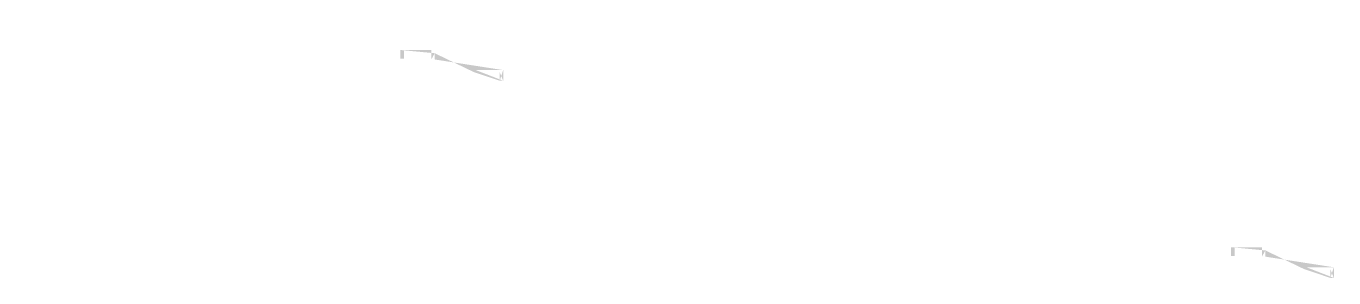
# Model space of a CAD drawing. Header units: millimetres. Extents: x -661525 to 498941, y 282148 to 1359693.
# Drawn here: x 248541 to 334536, y 1020905 to 1037502 of the extents above; entities that cross this region are included whole.
import ezdxf

# ---------------------------------------------------------------- set-up
doc = ezdxf.new("R2010")
doc.units = ezdxf.units.MM
doc.header["$LTSCALE"] = 2.5
doc.layers.get('0').update_dxf_attribs({"linetype": 'CONTINUOUS'})

msp = doc.modelspace()

# ---------------------------------------------------------------- hatches: boundary and pattern name
h = msp.add_hatch(color=256)
h.paths.add_polyline_path([(275410.5, 1035907.4), (275710.5, 1035907.4)], flags=0)
h.paths.add_polyline_path([(275710.5, 1035762.4), (275710.5, 1035907.4)], flags=0)
edge = h.paths.add_edge_path(flags=17)
edge.add_line((278110.5, 1034602.4), (278110.5, 1034747.4))
edge.add_line((277810.5, 1034747.4), (278110.5, 1034747.4))
edge.add_line((277810.5, 1034892.4), (277810.5, 1034747.4))
edge.add_line((277810.5, 1034892.4), (277510.5, 1034892.4))
edge.add_line((277510.5, 1034892.4), (277510.5, 1035037.4))
edge.add_line((277210.5, 1035037.4), (277510.5, 1035037.4))
edge.add_line((277210.5, 1035182.4), (277210.5, 1035037.4))
edge.add_line((277210.5, 1035182.4), (276910.5, 1035182.4))
edge.add_line((276910.5, 1035182.4), (276910.5, 1035327.4))
edge.add_line((276610.5, 1035327.4), (276910.5, 1035327.4))
edge.add_line((276610.5, 1035472.4), (276610.5, 1035327.4))
edge.add_line((276610.5, 1035472.4), (276310.5, 1035472.4))
edge.add_line((276310.5, 1035472.4), (276310.5, 1035617.4))
edge.add_line((276010.5, 1035617.4), (276310.5, 1035617.4))
edge.add_line((276010.5, 1035762.4), (276010.5, 1035617.4))
edge.add_line((276010.5, 1035762.4), (275710.5, 1035762.4))
edge.add_line((275710.5, 1035762.4), (275710.5, 1035907.4))
edge.add_line((275710.5, 1035907.4), (275410.5, 1035907.4))
edge.add_line((275410.5, 1035907.4), (275410.5, 1036052.4))
edge.add_line((275410.5, 1036052.4), (253040.5, 1036052.4))
edge.add_line((253040.5, 1036052.4), (253040.5, 1036197.4))
edge.add_line((253040.5, 1036197.4), (252740.5, 1036197.4))
edge.add_line((252740.5, 1036197.4), (252740.5, 1036342.4))
edge.add_line((252740.5, 1036342.4), (252440.5, 1036342.4))
edge.add_line((252440.5, 1036342.4), (252440.5, 1036487.4))
edge.add_line((252440.5, 1036487.4), (252140.5, 1036487.4))
edge.add_line((252140.5, 1036487.4), (252140.5, 1036632.4))
edge.add_line((252140.5, 1036632.4), (251840.5, 1036632.4))
edge.add_line((251840.5, 1036632.4), (251840.5, 1036777.4))
edge.add_line((251840.5, 1036777.4), (251540.5, 1036777.4))
edge.add_line((251540.5, 1036777.4), (251540.5, 1036922.4))
edge.add_line((251540.5, 1036922.4), (251240.5, 1036922.4))
edge.add_line((251240.5, 1036922.4), (251240.5, 1037067.4))
edge.add_line((251240.5, 1037067.4), (250940.5, 1037067.4))
edge.add_line((250940.5, 1037067.4), (250940.5, 1037212.4))
edge.add_line((250940.5, 1037212.4), (250640.5, 1037212.4))
edge.add_line((250640.5, 1037212.4), (250640.5, 1037357.4))
edge.add_line((250640.5, 1037357.4), (250340.5, 1037357.4))
edge.add_line((250340.5, 1037357.4), (250340.5, 1037502.4))
edge.add_line((250340.5, 1037502.4), (248540.5, 1037502.4))
edge.add_line((248540.5, 1037502.4), (248540.5, 1036802.4))
edge.add_line((248540.5, 1036802.4), (248770.5, 1036802.4))
edge.add_line((248770.5, 1036802.4), (248770.5, 1037377.4))
edge.add_line((248770.5, 1037377.4), (249897, 1037377.4))
edge.add_line((249897, 1037377.4), (252810.5, 1035969.2))
edge.add_line((252810.5, 1035969.2), (252810.5, 1035352.4))
edge.add_line((252810.5, 1035352.4), (253040.5, 1035352.4))
edge.add_line((253040.5, 1035352.4), (253040.5, 1035927.4))
edge.add_line((253040.5, 1035927.4), (255070.5, 1035927.4))
edge.add_line((255070.5, 1035927.4), (255070.5, 1035352.4))
edge.add_line((255070.5, 1035352.4), (255300.5, 1035352.4))
edge.add_line((255300.5, 1035352.4), (255300.5, 1035927.4))
edge.add_line((255300.5, 1035927.4), (273150.5, 1035927.4))
edge.add_line((273150.5, 1035927.4), (273150.5, 1035352.4))
edge.add_line((273150.5, 1035352.4), (273380.5, 1035352.4))
edge.add_line((273380.5, 1035352.4), (273380.5, 1035927.4))
edge.add_line((273380.5, 1035927.4), (275180.5, 1035927.4))
edge.add_line((275180.5, 1035927.4), (275180.5, 1035302.4))
edge.add_line((275180.5, 1035302.4), (275410.5, 1035302.4))
edge.add_line((275410.5, 1035302.4), (275410.5, 1035713))
edge.add_line((275410.5, 1035713), (277967, 1034477.4))
edge.add_line((277967, 1034477.4), (279680.5, 1034477.4))
edge.add_line((279680.5, 1034477.4), (279680.5, 1033902.4))
edge.add_line((279680.5, 1033902.4), (279910.5, 1033902.4))
edge.add_line((279910.5, 1033902.4), (279910.5, 1034602.4))
edge.add_line((279910.5, 1034602.4), (278110.5, 1034602.4))
h.paths.add_polyline_path([(278110.5, 1034602.4), (278110.5, 1034747.4)], flags=0)
edge = h.paths.add_edge_path(flags=0)
edge.add_line((275410.5, 1035907.4), (275410.5, 1036052.4))
edge.add_line((275410.5, 1035907.4), (275410.5, 1036052.4))
h.paths.add_polyline_path([(275710.5, 1035907.4), (275410.5, 1035907.4)], flags=0)
h.paths.add_polyline_path([(275710.5, 1035762.4), (276010.5, 1035762.4)], flags=0)
h.paths.add_polyline_path([(276010.5, 1035762.4), (276010.5, 1035617.4)], flags=0)
h.paths.add_polyline_path([(276310.5, 1035617.4), (276010.5, 1035617.4)], flags=0)
h.paths.add_polyline_path([(276310.5, 1035472.4), (276310.5, 1035617.4)], flags=0)
h.paths.add_polyline_path([(276310.5, 1035472.4), (276610.5, 1035472.4)], flags=0)
h.paths.add_polyline_path([(276610.5, 1035472.4), (276610.5, 1035327.4)], flags=0)
h.paths.add_polyline_path([(276910.5, 1035327.4), (276610.5, 1035327.4)], flags=0)
h.paths.add_polyline_path([(276910.5, 1035182.4), (276910.5, 1035327.4)], flags=0)
h.paths.add_polyline_path([(276910.5, 1035182.4), (277210.5, 1035182.4)], flags=0)
h.paths.add_polyline_path([(277210.5, 1035182.4), (277210.5, 1035037.4)], flags=0)
h.paths.add_polyline_path([(277510.5, 1035037.4), (277210.5, 1035037.4)], flags=0)
h.paths.add_polyline_path([(277510.5, 1034892.4), (277510.5, 1035037.4)], flags=0)
h.paths.add_polyline_path([(277510.5, 1034892.4), (277810.5, 1034892.4)], flags=0)
h.paths.add_polyline_path([(277810.5, 1034892.4), (277810.5, 1034747.4)], flags=0)
h.paths.add_polyline_path([(278110.5, 1034747.4), (277810.5, 1034747.4)], flags=0)
edge = h.paths.add_edge_path(flags=17)
edge.add_line((278110.5, 1034747.4), (277810.5, 1034747.4))
edge.add_line((278110.5, 1034747.4), (278110.5, 1034602.4))
edge.add_line((279910.5, 1034602.4), (278110.5, 1034602.4))
edge.add_line((279910.5, 1033902.4), (279910.5, 1034602.4))
edge.add_line((279680.5, 1033902.4), (279910.5, 1033902.4))
edge.add_line((279680.5, 1034477.4), (279680.5, 1033902.4))
edge.add_line((277967, 1034477.4), (279680.5, 1034477.4))
edge.add_line((277967, 1034477.4), (275410.5, 1035713))
edge.add_line((275410.5, 1035302.4), (275410.5, 1035713))
edge.add_line((275180.5, 1035302.4), (275410.5, 1035302.4))
edge.add_line((275180.5, 1035927.4), (275180.5, 1035302.4))
edge.add_line((273380.5, 1035927.4), (275180.5, 1035927.4))
edge.add_line((273380.5, 1035352.4), (273380.5, 1035927.4))
edge.add_line((273150.5, 1035352.4), (273380.5, 1035352.4))
edge.add_line((273150.5, 1035927.4), (273150.5, 1035352.4))
edge.add_line((255300.5, 1035927.4), (273150.5, 1035927.4))
edge.add_line((255300.5, 1035927.4), (255300.5, 1035352.4))
edge.add_line((255300.5, 1035352.4), (255070.5, 1035352.4))
edge.add_line((255070.5, 1035352.4), (255070.5, 1035927.4))
edge.add_line((255070.5, 1035927.4), (253040.5, 1035927.4))
edge.add_line((253040.5, 1035927.4), (253040.5, 1035352.4))
edge.add_line((253040.5, 1035352.4), (252810.5, 1035352.4))
edge.add_line((252810.5, 1035352.4), (252810.5, 1035969.2))
edge.add_line((252810.5, 1035969.2), (249897, 1037377.4))
edge.add_line((249897, 1037377.4), (248770.5, 1037377.4))
edge.add_line((248770.5, 1037377.4), (248770.5, 1036802.4))
edge.add_line((248770.5, 1036802.4), (248540.5, 1036802.4))
edge.add_line((248540.5, 1036802.4), (248540.5, 1037502.4))
edge.add_line((248540.5, 1037502.4), (250340.5, 1037502.4))
edge.add_line((250340.5, 1037502.4), (250340.5, 1037357.4))
edge.add_line((250340.5, 1037357.4), (250640.5, 1037357.4))
edge.add_line((250640.5, 1037357.4), (250640.5, 1037212.4))
edge.add_line((250640.5, 1037212.4), (250940.5, 1037212.4))
edge.add_line((250940.5, 1037212.4), (250940.5, 1037067.4))
edge.add_line((250940.5, 1037067.4), (251240.5, 1037067.4))
edge.add_line((251240.5, 1037067.4), (251240.5, 1036922.4))
edge.add_line((251240.5, 1036922.4), (251540.5, 1036922.4))
edge.add_line((251540.5, 1036922.4), (251540.5, 1036777.4))
edge.add_line((251540.5, 1036777.4), (251840.5, 1036777.4))
edge.add_line((251840.5, 1036777.4), (251840.5, 1036632.4))
edge.add_line((251840.5, 1036632.4), (252140.5, 1036632.4))
edge.add_line((252140.5, 1036632.4), (252140.5, 1036487.4))
edge.add_line((252140.5, 1036487.4), (252440.5, 1036487.4))
edge.add_line((252440.5, 1036487.4), (252440.5, 1036342.4))
edge.add_line((252440.5, 1036342.4), (252740.5, 1036342.4))
edge.add_line((252740.5, 1036342.4), (252740.5, 1036197.4))
edge.add_line((252740.5, 1036197.4), (253040.5, 1036197.4))
edge.add_line((253040.5, 1036197.4), (253040.5, 1036052.4))
edge.add_line((253040.5, 1036052.4), (275410.5, 1036052.4))
edge.add_line((275410.5, 1035907.4), (275410.5, 1036052.4))
edge.add_line((275710.5, 1035907.4), (275410.5, 1035907.4))
edge.add_line((275710.5, 1035762.4), (275710.5, 1035907.4))
edge.add_line((275710.5, 1035762.4), (276010.5, 1035762.4))
edge.add_line((276010.5, 1035617.4), (276010.5, 1035762.4))
edge.add_line((276310.5, 1035617.4), (276010.5, 1035617.4))
edge.add_line((276310.5, 1035617.4), (276310.5, 1035472.4))
edge.add_line((276310.5, 1035472.4), (276610.5, 1035472.4))
edge.add_line((276610.5, 1035327.4), (276610.5, 1035472.4))
edge.add_line((276910.5, 1035327.4), (276610.5, 1035327.4))
edge.add_line((276910.5, 1035327.4), (276910.5, 1035182.4))
edge.add_line((276910.5, 1035182.4), (277210.5, 1035182.4))
edge.add_line((277210.5, 1035037.4), (277210.5, 1035182.4))
edge.add_line((277510.5, 1035037.4), (277210.5, 1035037.4))
edge.add_line((277510.5, 1035037.4), (277510.5, 1034892.4))
edge.add_line((277510.5, 1034892.4), (277810.5, 1034892.4))
edge.add_line((277810.5, 1034747.4), (277810.5, 1034892.4))
edge = h.paths.add_edge_path(flags=0)
edge.add_line((275180.5, 1035927.4), (275180.5, 1035302.4))
edge.add_line((273380.5, 1035927.4), (275180.5, 1035927.4))
edge.add_line((273380.5, 1035352.4), (273380.5, 1035927.4))
edge.add_line((273150.5, 1035352.4), (273380.5, 1035352.4))
edge.add_line((273150.5, 1035927.4), (273150.5, 1035352.4))
edge.add_line((275410.5, 1035302.4), (275410.5, 1035713))
edge.add_line((275180.5, 1035302.4), (275410.5, 1035302.4))
edge.add_line((279910.5, 1034602.4), (278110.5, 1034602.4))
edge.add_line((279910.5, 1033902.4), (279910.5, 1034602.4))
edge.add_line((279680.5, 1033902.4), (279910.5, 1033902.4))
edge.add_line((279680.5, 1034477.4), (279680.5, 1033902.4))
edge.add_line((277967, 1034477.4), (279680.5, 1034477.4))
edge.add_line((277967, 1034477.4), (275410.5, 1035713))
h = msp.add_hatch(color=256)
h.paths.add_polyline_path([(275410.5, 1035907.4), (275710.5, 1035907.4)], flags=0)
h.paths.add_polyline_path([(275710.5, 1035762.4), (275710.5, 1035907.4)], flags=0)
edge = h.paths.add_edge_path(flags=17)
edge.add_line((278110.5, 1034602.4), (278110.5, 1034747.4))
edge.add_line((277810.5, 1034747.4), (278110.5, 1034747.4))
edge.add_line((277810.5, 1034892.4), (277810.5, 1034747.4))
edge.add_line((277810.5, 1034892.4), (277510.5, 1034892.4))
edge.add_line((277510.5, 1034892.4), (277510.5, 1035037.4))
edge.add_line((277210.5, 1035037.4), (277510.5, 1035037.4))
edge.add_line((277210.5, 1035182.4), (277210.5, 1035037.4))
edge.add_line((277210.5, 1035182.4), (276910.5, 1035182.4))
edge.add_line((276910.5, 1035182.4), (276910.5, 1035327.4))
edge.add_line((276610.5, 1035327.4), (276910.5, 1035327.4))
edge.add_line((276610.5, 1035472.4), (276610.5, 1035327.4))
edge.add_line((276610.5, 1035472.4), (276310.5, 1035472.4))
edge.add_line((276310.5, 1035472.4), (276310.5, 1035617.4))
edge.add_line((276010.5, 1035617.4), (276310.5, 1035617.4))
edge.add_line((276010.5, 1035762.4), (276010.5, 1035617.4))
edge.add_line((276010.5, 1035762.4), (275710.5, 1035762.4))
edge.add_line((275710.5, 1035762.4), (275710.5, 1035907.4))
edge.add_line((275710.5, 1035907.4), (275410.5, 1035907.4))
edge.add_line((275410.5, 1035907.4), (275410.5, 1036052.4))
edge.add_line((275410.5, 1036052.4), (253040.5, 1036052.4))
edge.add_line((253040.5, 1036052.4), (253040.5, 1036197.4))
edge.add_line((253040.5, 1036197.4), (252740.5, 1036197.4))
edge.add_line((252740.5, 1036197.4), (252740.5, 1036342.4))
edge.add_line((252740.5, 1036342.4), (252440.5, 1036342.4))
edge.add_line((252440.5, 1036342.4), (252440.5, 1036487.4))
edge.add_line((252440.5, 1036487.4), (252140.5, 1036487.4))
edge.add_line((252140.5, 1036487.4), (252140.5, 1036632.4))
edge.add_line((252140.5, 1036632.4), (251840.5, 1036632.4))
edge.add_line((251840.5, 1036632.4), (251840.5, 1036777.4))
edge.add_line((251840.5, 1036777.4), (251540.5, 1036777.4))
edge.add_line((251540.5, 1036777.4), (251540.5, 1036922.4))
edge.add_line((251540.5, 1036922.4), (251240.5, 1036922.4))
edge.add_line((251240.5, 1036922.4), (251240.5, 1037067.4))
edge.add_line((251240.5, 1037067.4), (250940.5, 1037067.4))
edge.add_line((250940.5, 1037067.4), (250940.5, 1037212.4))
edge.add_line((250940.5, 1037212.4), (250640.5, 1037212.4))
edge.add_line((250640.5, 1037212.4), (250640.5, 1037357.4))
edge.add_line((250640.5, 1037357.4), (250340.5, 1037357.4))
edge.add_line((250340.5, 1037357.4), (250340.5, 1037502.4))
edge.add_line((250340.5, 1037502.4), (248540.5, 1037502.4))
edge.add_line((248540.5, 1037502.4), (248540.5, 1036802.4))
edge.add_line((248540.5, 1036802.4), (248770.5, 1036802.4))
edge.add_line((248770.5, 1036802.4), (248770.5, 1037377.4))
edge.add_line((248770.5, 1037377.4), (249897, 1037377.4))
edge.add_line((249897, 1037377.4), (252810.5, 1035969.2))
edge.add_line((252810.5, 1035969.2), (252810.5, 1035352.4))
edge.add_line((252810.5, 1035352.4), (253040.5, 1035352.4))
edge.add_line((253040.5, 1035352.4), (253040.5, 1035927.4))
edge.add_line((253040.5, 1035927.4), (255070.5, 1035927.4))
edge.add_line((255070.5, 1035927.4), (255070.5, 1035352.4))
edge.add_line((255070.5, 1035352.4), (255300.5, 1035352.4))
edge.add_line((255300.5, 1035352.4), (255300.5, 1035927.4))
edge.add_line((255300.5, 1035927.4), (273150.5, 1035927.4))
edge.add_line((273150.5, 1035927.4), (273150.5, 1035352.4))
edge.add_line((273150.5, 1035352.4), (273380.5, 1035352.4))
edge.add_line((273380.5, 1035352.4), (273380.5, 1035927.4))
edge.add_line((273380.5, 1035927.4), (275180.5, 1035927.4))
edge.add_line((275180.5, 1035927.4), (275180.5, 1035302.4))
edge.add_line((275180.5, 1035302.4), (275410.5, 1035302.4))
edge.add_line((275410.5, 1035302.4), (275410.5, 1035713))
edge.add_line((275410.5, 1035713), (277967, 1034477.4))
edge.add_line((277967, 1034477.4), (279680.5, 1034477.4))
edge.add_line((279680.5, 1034477.4), (279680.5, 1033902.4))
edge.add_line((279680.5, 1033902.4), (279910.5, 1033902.4))
edge.add_line((279910.5, 1033902.4), (279910.5, 1034602.4))
edge.add_line((279910.5, 1034602.4), (278110.5, 1034602.4))
h.paths.add_polyline_path([(278110.5, 1034602.4), (278110.5, 1034747.4)], flags=0)
edge = h.paths.add_edge_path(flags=0)
edge.add_line((275410.5, 1035907.4), (275410.5, 1036052.4))
edge.add_line((275410.5, 1035907.4), (275410.5, 1036052.4))
h.paths.add_polyline_path([(275710.5, 1035907.4), (275410.5, 1035907.4)], flags=0)
h.paths.add_polyline_path([(275710.5, 1035762.4), (276010.5, 1035762.4)], flags=0)
h.paths.add_polyline_path([(276010.5, 1035762.4), (276010.5, 1035617.4)], flags=0)
h.paths.add_polyline_path([(276310.5, 1035617.4), (276010.5, 1035617.4)], flags=0)
h.paths.add_polyline_path([(276310.5, 1035472.4), (276310.5, 1035617.4)], flags=0)
h.paths.add_polyline_path([(276310.5, 1035472.4), (276610.5, 1035472.4)], flags=0)
h.paths.add_polyline_path([(276610.5, 1035472.4), (276610.5, 1035327.4)], flags=0)
h.paths.add_polyline_path([(276910.5, 1035327.4), (276610.5, 1035327.4)], flags=0)
h.paths.add_polyline_path([(276910.5, 1035182.4), (276910.5, 1035327.4)], flags=0)
h.paths.add_polyline_path([(276910.5, 1035182.4), (277210.5, 1035182.4)], flags=0)
h.paths.add_polyline_path([(277210.5, 1035182.4), (277210.5, 1035037.4)], flags=0)
h.paths.add_polyline_path([(277510.5, 1035037.4), (277210.5, 1035037.4)], flags=0)
h.paths.add_polyline_path([(277510.5, 1034892.4), (277510.5, 1035037.4)], flags=0)
h.paths.add_polyline_path([(277510.5, 1034892.4), (277810.5, 1034892.4)], flags=0)
h.paths.add_polyline_path([(277810.5, 1034892.4), (277810.5, 1034747.4)], flags=0)
h.paths.add_polyline_path([(278110.5, 1034747.4), (277810.5, 1034747.4)], flags=0)
edge = h.paths.add_edge_path(flags=17)
edge.add_line((278110.5, 1034747.4), (277810.5, 1034747.4))
edge.add_line((278110.5, 1034747.4), (278110.5, 1034602.4))
edge.add_line((279910.5, 1034602.4), (278110.5, 1034602.4))
edge.add_line((279910.5, 1033902.4), (279910.5, 1034602.4))
edge.add_line((279680.5, 1033902.4), (279910.5, 1033902.4))
edge.add_line((279680.5, 1034477.4), (279680.5, 1033902.4))
edge.add_line((277967, 1034477.4), (279680.5, 1034477.4))
edge.add_line((277967, 1034477.4), (275410.5, 1035713))
edge.add_line((275410.5, 1035302.4), (275410.5, 1035713))
edge.add_line((275180.5, 1035302.4), (275410.5, 1035302.4))
edge.add_line((275180.5, 1035927.4), (275180.5, 1035302.4))
edge.add_line((273380.5, 1035927.4), (275180.5, 1035927.4))
edge.add_line((273380.5, 1035352.4), (273380.5, 1035927.4))
edge.add_line((273150.5, 1035352.4), (273380.5, 1035352.4))
edge.add_line((273150.5, 1035927.4), (273150.5, 1035352.4))
edge.add_line((255300.5, 1035927.4), (273150.5, 1035927.4))
edge.add_line((255300.5, 1035927.4), (255300.5, 1035352.4))
edge.add_line((255300.5, 1035352.4), (255070.5, 1035352.4))
edge.add_line((255070.5, 1035352.4), (255070.5, 1035927.4))
edge.add_line((255070.5, 1035927.4), (253040.5, 1035927.4))
edge.add_line((253040.5, 1035927.4), (253040.5, 1035352.4))
edge.add_line((253040.5, 1035352.4), (252810.5, 1035352.4))
edge.add_line((252810.5, 1035352.4), (252810.5, 1035969.2))
edge.add_line((252810.5, 1035969.2), (249897, 1037377.4))
edge.add_line((249897, 1037377.4), (248770.5, 1037377.4))
edge.add_line((248770.5, 1037377.4), (248770.5, 1036802.4))
edge.add_line((248770.5, 1036802.4), (248540.5, 1036802.4))
edge.add_line((248540.5, 1036802.4), (248540.5, 1037502.4))
edge.add_line((248540.5, 1037502.4), (250340.5, 1037502.4))
edge.add_line((250340.5, 1037502.4), (250340.5, 1037357.4))
edge.add_line((250340.5, 1037357.4), (250640.5, 1037357.4))
edge.add_line((250640.5, 1037357.4), (250640.5, 1037212.4))
edge.add_line((250640.5, 1037212.4), (250940.5, 1037212.4))
edge.add_line((250940.5, 1037212.4), (250940.5, 1037067.4))
edge.add_line((250940.5, 1037067.4), (251240.5, 1037067.4))
edge.add_line((251240.5, 1037067.4), (251240.5, 1036922.4))
edge.add_line((251240.5, 1036922.4), (251540.5, 1036922.4))
edge.add_line((251540.5, 1036922.4), (251540.5, 1036777.4))
edge.add_line((251540.5, 1036777.4), (251840.5, 1036777.4))
edge.add_line((251840.5, 1036777.4), (251840.5, 1036632.4))
edge.add_line((251840.5, 1036632.4), (252140.5, 1036632.4))
edge.add_line((252140.5, 1036632.4), (252140.5, 1036487.4))
edge.add_line((252140.5, 1036487.4), (252440.5, 1036487.4))
edge.add_line((252440.5, 1036487.4), (252440.5, 1036342.4))
edge.add_line((252440.5, 1036342.4), (252740.5, 1036342.4))
edge.add_line((252740.5, 1036342.4), (252740.5, 1036197.4))
edge.add_line((252740.5, 1036197.4), (253040.5, 1036197.4))
edge.add_line((253040.5, 1036197.4), (253040.5, 1036052.4))
edge.add_line((253040.5, 1036052.4), (275410.5, 1036052.4))
edge.add_line((275410.5, 1035907.4), (275410.5, 1036052.4))
edge.add_line((275710.5, 1035907.4), (275410.5, 1035907.4))
edge.add_line((275710.5, 1035762.4), (275710.5, 1035907.4))
edge.add_line((275710.5, 1035762.4), (276010.5, 1035762.4))
edge.add_line((276010.5, 1035617.4), (276010.5, 1035762.4))
edge.add_line((276310.5, 1035617.4), (276010.5, 1035617.4))
edge.add_line((276310.5, 1035617.4), (276310.5, 1035472.4))
edge.add_line((276310.5, 1035472.4), (276610.5, 1035472.4))
edge.add_line((276610.5, 1035327.4), (276610.5, 1035472.4))
edge.add_line((276910.5, 1035327.4), (276610.5, 1035327.4))
edge.add_line((276910.5, 1035327.4), (276910.5, 1035182.4))
edge.add_line((276910.5, 1035182.4), (277210.5, 1035182.4))
edge.add_line((277210.5, 1035037.4), (277210.5, 1035182.4))
edge.add_line((277510.5, 1035037.4), (277210.5, 1035037.4))
edge.add_line((277510.5, 1035037.4), (277510.5, 1034892.4))
edge.add_line((277510.5, 1034892.4), (277810.5, 1034892.4))
edge.add_line((277810.5, 1034747.4), (277810.5, 1034892.4))
edge = h.paths.add_edge_path(flags=0)
edge.add_line((275180.5, 1035927.4), (275180.5, 1035302.4))
edge.add_line((273380.5, 1035927.4), (275180.5, 1035927.4))
edge.add_line((273380.5, 1035352.4), (273380.5, 1035927.4))
edge.add_line((273150.5, 1035352.4), (273380.5, 1035352.4))
edge.add_line((273150.5, 1035927.4), (273150.5, 1035352.4))
edge.add_line((275410.5, 1035302.4), (275410.5, 1035713))
edge.add_line((275180.5, 1035302.4), (275410.5, 1035302.4))
edge.add_line((279910.5, 1034602.4), (278110.5, 1034602.4))
edge.add_line((279910.5, 1033902.4), (279910.5, 1034602.4))
edge.add_line((279680.5, 1033902.4), (279910.5, 1033902.4))
edge.add_line((279680.5, 1034477.4), (279680.5, 1033902.4))
edge.add_line((277967, 1034477.4), (279680.5, 1034477.4))
edge.add_line((277967, 1034477.4), (275410.5, 1035713))
h = msp.add_hatch(color=256)
h.paths.add_polyline_path([(330035.9, 1022910.1), (330335.9, 1022910.1)], flags=0)
h.paths.add_polyline_path([(330335.9, 1022765.1), (330335.9, 1022910.1)], flags=0)
edge = h.paths.add_edge_path(flags=17)
edge.add_line((332735.9, 1021605.1), (332735.9, 1021750.1))
edge.add_line((332435.9, 1021750.1), (332735.9, 1021750.1))
edge.add_line((332435.9, 1021895.1), (332435.9, 1021750.1))
edge.add_line((332435.9, 1021895.1), (332135.9, 1021895.1))
edge.add_line((332135.9, 1021895.1), (332135.9, 1022040.1))
edge.add_line((331835.9, 1022040.1), (332135.9, 1022040.1))
edge.add_line((331835.9, 1022185.1), (331835.9, 1022040.1))
edge.add_line((331835.9, 1022185.1), (331535.9, 1022185.1))
edge.add_line((331535.9, 1022185.1), (331535.9, 1022330.1))
edge.add_line((331235.9, 1022330.1), (331535.9, 1022330.1))
edge.add_line((331235.9, 1022475.1), (331235.9, 1022330.1))
edge.add_line((331235.9, 1022475.1), (330935.9, 1022475.1))
edge.add_line((330935.9, 1022475.1), (330935.9, 1022620.1))
edge.add_line((330635.9, 1022620.1), (330935.9, 1022620.1))
edge.add_line((330635.9, 1022765.1), (330635.9, 1022620.1))
edge.add_line((330635.9, 1022765.1), (330335.9, 1022765.1))
edge.add_line((330335.9, 1022765.1), (330335.9, 1022910.1))
edge.add_line((330335.9, 1022910.1), (330035.9, 1022910.1))
edge.add_line((330035.9, 1022910.1), (330035.9, 1023055.1))
edge.add_line((330035.9, 1023055.1), (307665.9, 1023055.1))
edge.add_line((307665.9, 1023055.1), (307665.9, 1023200.1))
edge.add_line((307665.9, 1023200.1), (307365.9, 1023200.1))
edge.add_line((307365.9, 1023200.1), (307365.9, 1023345.1))
edge.add_line((307365.9, 1023345.1), (307065.9, 1023345.1))
edge.add_line((307065.9, 1023345.1), (307065.9, 1023490.1))
edge.add_line((307065.9, 1023490.1), (306765.9, 1023490.1))
edge.add_line((306765.9, 1023490.1), (306765.9, 1023635.1))
edge.add_line((306765.9, 1023635.1), (306465.9, 1023635.1))
edge.add_line((306465.9, 1023635.1), (306465.9, 1023780.1))
edge.add_line((306465.9, 1023780.1), (306165.9, 1023780.1))
edge.add_line((306165.9, 1023780.1), (306165.9, 1023925.1))
edge.add_line((306165.9, 1023925.1), (305865.9, 1023925.1))
edge.add_line((305865.9, 1023925.1), (305865.9, 1024070.1))
edge.add_line((305865.9, 1024070.1), (305565.9, 1024070.1))
edge.add_line((305565.9, 1024070.1), (305565.9, 1024215.1))
edge.add_line((305565.9, 1024215.1), (305265.9, 1024215.1))
edge.add_line((305265.9, 1024215.1), (305265.9, 1024360.1))
edge.add_line((305265.9, 1024360.1), (304965.9, 1024360.1))
edge.add_line((304965.9, 1024360.1), (304965.9, 1024505.1))
edge.add_line((304965.9, 1024505.1), (303165.9, 1024505.1))
edge.add_line((303165.9, 1024505.1), (303165.9, 1023805.1))
edge.add_line((303165.9, 1023805.1), (303395.9, 1023805.1))
edge.add_line((303395.9, 1023805.1), (303395.9, 1024380.1))
edge.add_line((303395.9, 1024380.1), (304522.4, 1024380.1))
edge.add_line((304522.4, 1024380.1), (307435.9, 1022971.9))
edge.add_line((307435.9, 1022971.9), (307435.9, 1022355.1))
edge.add_line((307435.9, 1022355.1), (307665.9, 1022355.1))
edge.add_line((307665.9, 1022355.1), (307665.9, 1022930.1))
edge.add_line((307665.9, 1022930.1), (309695.9, 1022930.1))
edge.add_line((309695.9, 1022930.1), (309695.9, 1022355.1))
edge.add_line((309695.9, 1022355.1), (309925.9, 1022355.1))
edge.add_line((309925.9, 1022355.1), (309925.9, 1022930.1))
edge.add_line((309925.9, 1022930.1), (327775.9, 1022930.1))
edge.add_line((327775.9, 1022930.1), (327775.9, 1022355.1))
edge.add_line((327775.9, 1022355.1), (328005.9, 1022355.1))
edge.add_line((328005.9, 1022355.1), (328005.9, 1022930.1))
edge.add_line((328005.9, 1022930.1), (329805.9, 1022930.1))
edge.add_line((329805.9, 1022930.1), (329805.9, 1022305.1))
edge.add_line((329805.9, 1022305.1), (330035.9, 1022305.1))
edge.add_line((330035.9, 1022305.1), (330035.9, 1022715.7))
edge.add_line((330035.9, 1022715.7), (332592.4, 1021480.1))
edge.add_line((332592.4, 1021480.1), (334305.9, 1021480.1))
edge.add_line((334305.9, 1021480.1), (334305.9, 1020905.1))
edge.add_line((334305.9, 1020905.1), (334535.9, 1020905.1))
edge.add_line((334535.9, 1020905.1), (334535.9, 1021605.1))
edge.add_line((334535.9, 1021605.1), (332735.9, 1021605.1))
h.paths.add_polyline_path([(332735.9, 1021605.1), (332735.9, 1021750.1)], flags=0)
edge = h.paths.add_edge_path(flags=0)
edge.add_line((330035.9, 1022910.1), (330035.9, 1023055.1))
edge.add_line((330035.9, 1022910.1), (330035.9, 1023055.1))
h.paths.add_polyline_path([(330335.9, 1022910.1), (330035.9, 1022910.1)], flags=0)
h.paths.add_polyline_path([(330335.9, 1022765.1), (330635.9, 1022765.1)], flags=0)
h.paths.add_polyline_path([(330635.9, 1022765.1), (330635.9, 1022620.1)], flags=0)
h.paths.add_polyline_path([(330935.9, 1022620.1), (330635.9, 1022620.1)], flags=0)
h.paths.add_polyline_path([(330935.9, 1022475.1), (330935.9, 1022620.1)], flags=0)
h.paths.add_polyline_path([(330935.9, 1022475.1), (331235.9, 1022475.1)], flags=0)
h.paths.add_polyline_path([(331235.9, 1022475.1), (331235.9, 1022330.1)], flags=0)
h.paths.add_polyline_path([(331535.9, 1022330.1), (331235.9, 1022330.1)], flags=0)
h.paths.add_polyline_path([(331535.9, 1022185.1), (331535.9, 1022330.1)], flags=0)
h.paths.add_polyline_path([(331535.9, 1022185.1), (331835.9, 1022185.1)], flags=0)
h.paths.add_polyline_path([(331835.9, 1022185.1), (331835.9, 1022040.1)], flags=0)
h.paths.add_polyline_path([(332135.9, 1022040.1), (331835.9, 1022040.1)], flags=0)
h.paths.add_polyline_path([(332135.9, 1021895.1), (332135.9, 1022040.1)], flags=0)
h.paths.add_polyline_path([(332135.9, 1021895.1), (332435.9, 1021895.1)], flags=0)
h.paths.add_polyline_path([(332435.9, 1021895.1), (332435.9, 1021750.1)], flags=0)
h.paths.add_polyline_path([(332735.9, 1021750.1), (332435.9, 1021750.1)], flags=0)
edge = h.paths.add_edge_path(flags=17)
edge.add_line((332735.9, 1021750.1), (332435.9, 1021750.1))
edge.add_line((332735.9, 1021750.1), (332735.9, 1021605.1))
edge.add_line((334535.9, 1021605.1), (332735.9, 1021605.1))
edge.add_line((334535.9, 1020905.1), (334535.9, 1021605.1))
edge.add_line((334305.9, 1020905.1), (334535.9, 1020905.1))
edge.add_line((334305.9, 1021480.1), (334305.9, 1020905.1))
edge.add_line((332592.4, 1021480.1), (334305.9, 1021480.1))
edge.add_line((332592.4, 1021480.1), (330035.9, 1022715.7))
edge.add_line((330035.9, 1022305.1), (330035.9, 1022715.7))
edge.add_line((329805.9, 1022305.1), (330035.9, 1022305.1))
edge.add_line((329805.9, 1022930.1), (329805.9, 1022305.1))
edge.add_line((328005.9, 1022930.1), (329805.9, 1022930.1))
edge.add_line((328005.9, 1022355.1), (328005.9, 1022930.1))
edge.add_line((327775.9, 1022355.1), (328005.9, 1022355.1))
edge.add_line((327775.9, 1022930.1), (327775.9, 1022355.1))
edge.add_line((309925.9, 1022930.1), (327775.9, 1022930.1))
edge.add_line((309925.9, 1022930.1), (309925.9, 1022355.1))
edge.add_line((309925.9, 1022355.1), (309695.9, 1022355.1))
edge.add_line((309695.9, 1022355.1), (309695.9, 1022930.1))
edge.add_line((309695.9, 1022930.1), (307665.9, 1022930.1))
edge.add_line((307665.9, 1022930.1), (307665.9, 1022355.1))
edge.add_line((307665.9, 1022355.1), (307435.9, 1022355.1))
edge.add_line((307435.9, 1022355.1), (307435.9, 1022971.9))
edge.add_line((307435.9, 1022971.9), (304522.4, 1024380.1))
edge.add_line((304522.4, 1024380.1), (303395.9, 1024380.1))
edge.add_line((303395.9, 1024380.1), (303395.9, 1023805.1))
edge.add_line((303395.9, 1023805.1), (303165.9, 1023805.1))
edge.add_line((303165.9, 1023805.1), (303165.9, 1024505.1))
edge.add_line((303165.9, 1024505.1), (304965.9, 1024505.1))
edge.add_line((304965.9, 1024505.1), (304965.9, 1024360.1))
edge.add_line((304965.9, 1024360.1), (305265.9, 1024360.1))
edge.add_line((305265.9, 1024360.1), (305265.9, 1024215.1))
edge.add_line((305265.9, 1024215.1), (305565.9, 1024215.1))
edge.add_line((305565.9, 1024215.1), (305565.9, 1024070.1))
edge.add_line((305565.9, 1024070.1), (305865.9, 1024070.1))
edge.add_line((305865.9, 1024070.1), (305865.9, 1023925.1))
edge.add_line((305865.9, 1023925.1), (306165.9, 1023925.1))
edge.add_line((306165.9, 1023925.1), (306165.9, 1023780.1))
edge.add_line((306165.9, 1023780.1), (306465.9, 1023780.1))
edge.add_line((306465.9, 1023780.1), (306465.9, 1023635.1))
edge.add_line((306465.9, 1023635.1), (306765.9, 1023635.1))
edge.add_line((306765.9, 1023635.1), (306765.9, 1023490.1))
edge.add_line((306765.9, 1023490.1), (307065.9, 1023490.1))
edge.add_line((307065.9, 1023490.1), (307065.9, 1023345.1))
edge.add_line((307065.9, 1023345.1), (307365.9, 1023345.1))
edge.add_line((307365.9, 1023345.1), (307365.9, 1023200.1))
edge.add_line((307365.9, 1023200.1), (307665.9, 1023200.1))
edge.add_line((307665.9, 1023200.1), (307665.9, 1023055.1))
edge.add_line((307665.9, 1023055.1), (330035.9, 1023055.1))
edge.add_line((330035.9, 1022910.1), (330035.9, 1023055.1))
edge.add_line((330335.9, 1022910.1), (330035.9, 1022910.1))
edge.add_line((330335.9, 1022765.1), (330335.9, 1022910.1))
edge.add_line((330335.9, 1022765.1), (330635.9, 1022765.1))
edge.add_line((330635.9, 1022620.1), (330635.9, 1022765.1))
edge.add_line((330935.9, 1022620.1), (330635.9, 1022620.1))
edge.add_line((330935.9, 1022620.1), (330935.9, 1022475.1))
edge.add_line((330935.9, 1022475.1), (331235.9, 1022475.1))
edge.add_line((331235.9, 1022330.1), (331235.9, 1022475.1))
edge.add_line((331535.9, 1022330.1), (331235.9, 1022330.1))
edge.add_line((331535.9, 1022330.1), (331535.9, 1022185.1))
edge.add_line((331535.9, 1022185.1), (331835.9, 1022185.1))
edge.add_line((331835.9, 1022040.1), (331835.9, 1022185.1))
edge.add_line((332135.9, 1022040.1), (331835.9, 1022040.1))
edge.add_line((332135.9, 1022040.1), (332135.9, 1021895.1))
edge.add_line((332135.9, 1021895.1), (332435.9, 1021895.1))
edge.add_line((332435.9, 1021750.1), (332435.9, 1021895.1))
edge = h.paths.add_edge_path(flags=0)
edge.add_line((329805.9, 1022930.1), (329805.9, 1022305.1))
edge.add_line((328005.9, 1022930.1), (329805.9, 1022930.1))
edge.add_line((328005.9, 1022355.1), (328005.9, 1022930.1))
edge.add_line((327775.9, 1022355.1), (328005.9, 1022355.1))
edge.add_line((327775.9, 1022930.1), (327775.9, 1022355.1))
edge.add_line((330035.9, 1022305.1), (330035.9, 1022715.7))
edge.add_line((329805.9, 1022305.1), (330035.9, 1022305.1))
edge.add_line((334535.9, 1021605.1), (332735.9, 1021605.1))
edge.add_line((334535.9, 1020905.1), (334535.9, 1021605.1))
edge.add_line((334305.9, 1020905.1), (334535.9, 1020905.1))
edge.add_line((334305.9, 1021480.1), (334305.9, 1020905.1))
edge.add_line((332592.4, 1021480.1), (334305.9, 1021480.1))
edge.add_line((332592.4, 1021480.1), (330035.9, 1022715.7))
h = msp.add_hatch(color=256)
h.paths.add_polyline_path([(330035.9, 1022910.1), (330335.9, 1022910.1)], flags=0)
h.paths.add_polyline_path([(330335.9, 1022765.1), (330335.9, 1022910.1)], flags=0)
edge = h.paths.add_edge_path(flags=17)
edge.add_line((332735.9, 1021605.1), (332735.9, 1021750.1))
edge.add_line((332435.9, 1021750.1), (332735.9, 1021750.1))
edge.add_line((332435.9, 1021895.1), (332435.9, 1021750.1))
edge.add_line((332435.9, 1021895.1), (332135.9, 1021895.1))
edge.add_line((332135.9, 1021895.1), (332135.9, 1022040.1))
edge.add_line((331835.9, 1022040.1), (332135.9, 1022040.1))
edge.add_line((331835.9, 1022185.1), (331835.9, 1022040.1))
edge.add_line((331835.9, 1022185.1), (331535.9, 1022185.1))
edge.add_line((331535.9, 1022185.1), (331535.9, 1022330.1))
edge.add_line((331235.9, 1022330.1), (331535.9, 1022330.1))
edge.add_line((331235.9, 1022475.1), (331235.9, 1022330.1))
edge.add_line((331235.9, 1022475.1), (330935.9, 1022475.1))
edge.add_line((330935.9, 1022475.1), (330935.9, 1022620.1))
edge.add_line((330635.9, 1022620.1), (330935.9, 1022620.1))
edge.add_line((330635.9, 1022765.1), (330635.9, 1022620.1))
edge.add_line((330635.9, 1022765.1), (330335.9, 1022765.1))
edge.add_line((330335.9, 1022765.1), (330335.9, 1022910.1))
edge.add_line((330335.9, 1022910.1), (330035.9, 1022910.1))
edge.add_line((330035.9, 1022910.1), (330035.9, 1023055.1))
edge.add_line((330035.9, 1023055.1), (307665.9, 1023055.1))
edge.add_line((307665.9, 1023055.1), (307665.9, 1023200.1))
edge.add_line((307665.9, 1023200.1), (307365.9, 1023200.1))
edge.add_line((307365.9, 1023200.1), (307365.9, 1023345.1))
edge.add_line((307365.9, 1023345.1), (307065.9, 1023345.1))
edge.add_line((307065.9, 1023345.1), (307065.9, 1023490.1))
edge.add_line((307065.9, 1023490.1), (306765.9, 1023490.1))
edge.add_line((306765.9, 1023490.1), (306765.9, 1023635.1))
edge.add_line((306765.9, 1023635.1), (306465.9, 1023635.1))
edge.add_line((306465.9, 1023635.1), (306465.9, 1023780.1))
edge.add_line((306465.9, 1023780.1), (306165.9, 1023780.1))
edge.add_line((306165.9, 1023780.1), (306165.9, 1023925.1))
edge.add_line((306165.9, 1023925.1), (305865.9, 1023925.1))
edge.add_line((305865.9, 1023925.1), (305865.9, 1024070.1))
edge.add_line((305865.9, 1024070.1), (305565.9, 1024070.1))
edge.add_line((305565.9, 1024070.1), (305565.9, 1024215.1))
edge.add_line((305565.9, 1024215.1), (305265.9, 1024215.1))
edge.add_line((305265.9, 1024215.1), (305265.9, 1024360.1))
edge.add_line((305265.9, 1024360.1), (304965.9, 1024360.1))
edge.add_line((304965.9, 1024360.1), (304965.9, 1024505.1))
edge.add_line((304965.9, 1024505.1), (303165.9, 1024505.1))
edge.add_line((303165.9, 1024505.1), (303165.9, 1023805.1))
edge.add_line((303165.9, 1023805.1), (303395.9, 1023805.1))
edge.add_line((303395.9, 1023805.1), (303395.9, 1024380.1))
edge.add_line((303395.9, 1024380.1), (304522.4, 1024380.1))
edge.add_line((304522.4, 1024380.1), (307435.9, 1022971.9))
edge.add_line((307435.9, 1022971.9), (307435.9, 1022355.1))
edge.add_line((307435.9, 1022355.1), (307665.9, 1022355.1))
edge.add_line((307665.9, 1022355.1), (307665.9, 1022930.1))
edge.add_line((307665.9, 1022930.1), (309695.9, 1022930.1))
edge.add_line((309695.9, 1022930.1), (309695.9, 1022355.1))
edge.add_line((309695.9, 1022355.1), (309925.9, 1022355.1))
edge.add_line((309925.9, 1022355.1), (309925.9, 1022930.1))
edge.add_line((309925.9, 1022930.1), (327775.9, 1022930.1))
edge.add_line((327775.9, 1022930.1), (327775.9, 1022355.1))
edge.add_line((327775.9, 1022355.1), (328005.9, 1022355.1))
edge.add_line((328005.9, 1022355.1), (328005.9, 1022930.1))
edge.add_line((328005.9, 1022930.1), (329805.9, 1022930.1))
edge.add_line((329805.9, 1022930.1), (329805.9, 1022305.1))
edge.add_line((329805.9, 1022305.1), (330035.9, 1022305.1))
edge.add_line((330035.9, 1022305.1), (330035.9, 1022715.7))
edge.add_line((330035.9, 1022715.7), (332592.4, 1021480.1))
edge.add_line((332592.4, 1021480.1), (334305.9, 1021480.1))
edge.add_line((334305.9, 1021480.1), (334305.9, 1020905.1))
edge.add_line((334305.9, 1020905.1), (334535.9, 1020905.1))
edge.add_line((334535.9, 1020905.1), (334535.9, 1021605.1))
edge.add_line((334535.9, 1021605.1), (332735.9, 1021605.1))
h.paths.add_polyline_path([(332735.9, 1021605.1), (332735.9, 1021750.1)], flags=0)
edge = h.paths.add_edge_path(flags=0)
edge.add_line((330035.9, 1022910.1), (330035.9, 1023055.1))
edge.add_line((330035.9, 1022910.1), (330035.9, 1023055.1))
h.paths.add_polyline_path([(330335.9, 1022910.1), (330035.9, 1022910.1)], flags=0)
h.paths.add_polyline_path([(330335.9, 1022765.1), (330635.9, 1022765.1)], flags=0)
h.paths.add_polyline_path([(330635.9, 1022765.1), (330635.9, 1022620.1)], flags=0)
h.paths.add_polyline_path([(330935.9, 1022620.1), (330635.9, 1022620.1)], flags=0)
h.paths.add_polyline_path([(330935.9, 1022475.1), (330935.9, 1022620.1)], flags=0)
h.paths.add_polyline_path([(330935.9, 1022475.1), (331235.9, 1022475.1)], flags=0)
h.paths.add_polyline_path([(331235.9, 1022475.1), (331235.9, 1022330.1)], flags=0)
h.paths.add_polyline_path([(331535.9, 1022330.1), (331235.9, 1022330.1)], flags=0)
h.paths.add_polyline_path([(331535.9, 1022185.1), (331535.9, 1022330.1)], flags=0)
h.paths.add_polyline_path([(331535.9, 1022185.1), (331835.9, 1022185.1)], flags=0)
h.paths.add_polyline_path([(331835.9, 1022185.1), (331835.9, 1022040.1)], flags=0)
h.paths.add_polyline_path([(332135.9, 1022040.1), (331835.9, 1022040.1)], flags=0)
h.paths.add_polyline_path([(332135.9, 1021895.1), (332135.9, 1022040.1)], flags=0)
h.paths.add_polyline_path([(332135.9, 1021895.1), (332435.9, 1021895.1)], flags=0)
h.paths.add_polyline_path([(332435.9, 1021895.1), (332435.9, 1021750.1)], flags=0)
h.paths.add_polyline_path([(332735.9, 1021750.1), (332435.9, 1021750.1)], flags=0)
edge = h.paths.add_edge_path(flags=17)
edge.add_line((332735.9, 1021750.1), (332435.9, 1021750.1))
edge.add_line((332735.9, 1021750.1), (332735.9, 1021605.1))
edge.add_line((334535.9, 1021605.1), (332735.9, 1021605.1))
edge.add_line((334535.9, 1020905.1), (334535.9, 1021605.1))
edge.add_line((334305.9, 1020905.1), (334535.9, 1020905.1))
edge.add_line((334305.9, 1021480.1), (334305.9, 1020905.1))
edge.add_line((332592.4, 1021480.1), (334305.9, 1021480.1))
edge.add_line((332592.4, 1021480.1), (330035.9, 1022715.7))
edge.add_line((330035.9, 1022305.1), (330035.9, 1022715.7))
edge.add_line((329805.9, 1022305.1), (330035.9, 1022305.1))
edge.add_line((329805.9, 1022930.1), (329805.9, 1022305.1))
edge.add_line((328005.9, 1022930.1), (329805.9, 1022930.1))
edge.add_line((328005.9, 1022355.1), (328005.9, 1022930.1))
edge.add_line((327775.9, 1022355.1), (328005.9, 1022355.1))
edge.add_line((327775.9, 1022930.1), (327775.9, 1022355.1))
edge.add_line((309925.9, 1022930.1), (327775.9, 1022930.1))
edge.add_line((309925.9, 1022930.1), (309925.9, 1022355.1))
edge.add_line((309925.9, 1022355.1), (309695.9, 1022355.1))
edge.add_line((309695.9, 1022355.1), (309695.9, 1022930.1))
edge.add_line((309695.9, 1022930.1), (307665.9, 1022930.1))
edge.add_line((307665.9, 1022930.1), (307665.9, 1022355.1))
edge.add_line((307665.9, 1022355.1), (307435.9, 1022355.1))
edge.add_line((307435.9, 1022355.1), (307435.9, 1022971.9))
edge.add_line((307435.9, 1022971.9), (304522.4, 1024380.1))
edge.add_line((304522.4, 1024380.1), (303395.9, 1024380.1))
edge.add_line((303395.9, 1024380.1), (303395.9, 1023805.1))
edge.add_line((303395.9, 1023805.1), (303165.9, 1023805.1))
edge.add_line((303165.9, 1023805.1), (303165.9, 1024505.1))
edge.add_line((303165.9, 1024505.1), (304965.9, 1024505.1))
edge.add_line((304965.9, 1024505.1), (304965.9, 1024360.1))
edge.add_line((304965.9, 1024360.1), (305265.9, 1024360.1))
edge.add_line((305265.9, 1024360.1), (305265.9, 1024215.1))
edge.add_line((305265.9, 1024215.1), (305565.9, 1024215.1))
edge.add_line((305565.9, 1024215.1), (305565.9, 1024070.1))
edge.add_line((305565.9, 1024070.1), (305865.9, 1024070.1))
edge.add_line((305865.9, 1024070.1), (305865.9, 1023925.1))
edge.add_line((305865.9, 1023925.1), (306165.9, 1023925.1))
edge.add_line((306165.9, 1023925.1), (306165.9, 1023780.1))
edge.add_line((306165.9, 1023780.1), (306465.9, 1023780.1))
edge.add_line((306465.9, 1023780.1), (306465.9, 1023635.1))
edge.add_line((306465.9, 1023635.1), (306765.9, 1023635.1))
edge.add_line((306765.9, 1023635.1), (306765.9, 1023490.1))
edge.add_line((306765.9, 1023490.1), (307065.9, 1023490.1))
edge.add_line((307065.9, 1023490.1), (307065.9, 1023345.1))
edge.add_line((307065.9, 1023345.1), (307365.9, 1023345.1))
edge.add_line((307365.9, 1023345.1), (307365.9, 1023200.1))
edge.add_line((307365.9, 1023200.1), (307665.9, 1023200.1))
edge.add_line((307665.9, 1023200.1), (307665.9, 1023055.1))
edge.add_line((307665.9, 1023055.1), (330035.9, 1023055.1))
edge.add_line((330035.9, 1022910.1), (330035.9, 1023055.1))
edge.add_line((330335.9, 1022910.1), (330035.9, 1022910.1))
edge.add_line((330335.9, 1022765.1), (330335.9, 1022910.1))
edge.add_line((330335.9, 1022765.1), (330635.9, 1022765.1))
edge.add_line((330635.9, 1022620.1), (330635.9, 1022765.1))
edge.add_line((330935.9, 1022620.1), (330635.9, 1022620.1))
edge.add_line((330935.9, 1022620.1), (330935.9, 1022475.1))
edge.add_line((330935.9, 1022475.1), (331235.9, 1022475.1))
edge.add_line((331235.9, 1022330.1), (331235.9, 1022475.1))
edge.add_line((331535.9, 1022330.1), (331235.9, 1022330.1))
edge.add_line((331535.9, 1022330.1), (331535.9, 1022185.1))
edge.add_line((331535.9, 1022185.1), (331835.9, 1022185.1))
edge.add_line((331835.9, 1022040.1), (331835.9, 1022185.1))
edge.add_line((332135.9, 1022040.1), (331835.9, 1022040.1))
edge.add_line((332135.9, 1022040.1), (332135.9, 1021895.1))
edge.add_line((332135.9, 1021895.1), (332435.9, 1021895.1))
edge.add_line((332435.9, 1021750.1), (332435.9, 1021895.1))
edge = h.paths.add_edge_path(flags=0)
edge.add_line((329805.9, 1022930.1), (329805.9, 1022305.1))
edge.add_line((328005.9, 1022930.1), (329805.9, 1022930.1))
edge.add_line((328005.9, 1022355.1), (328005.9, 1022930.1))
edge.add_line((327775.9, 1022355.1), (328005.9, 1022355.1))
edge.add_line((327775.9, 1022930.1), (327775.9, 1022355.1))
edge.add_line((330035.9, 1022305.1), (330035.9, 1022715.7))
edge.add_line((329805.9, 1022305.1), (330035.9, 1022305.1))
edge.add_line((334535.9, 1021605.1), (332735.9, 1021605.1))
edge.add_line((334535.9, 1020905.1), (334535.9, 1021605.1))
edge.add_line((334305.9, 1020905.1), (334535.9, 1020905.1))
edge.add_line((334305.9, 1021480.1), (334305.9, 1020905.1))
edge.add_line((332592.4, 1021480.1), (334305.9, 1021480.1))
edge.add_line((332592.4, 1021480.1), (330035.9, 1022715.7))

doc.saveas('drawing.dxf')
